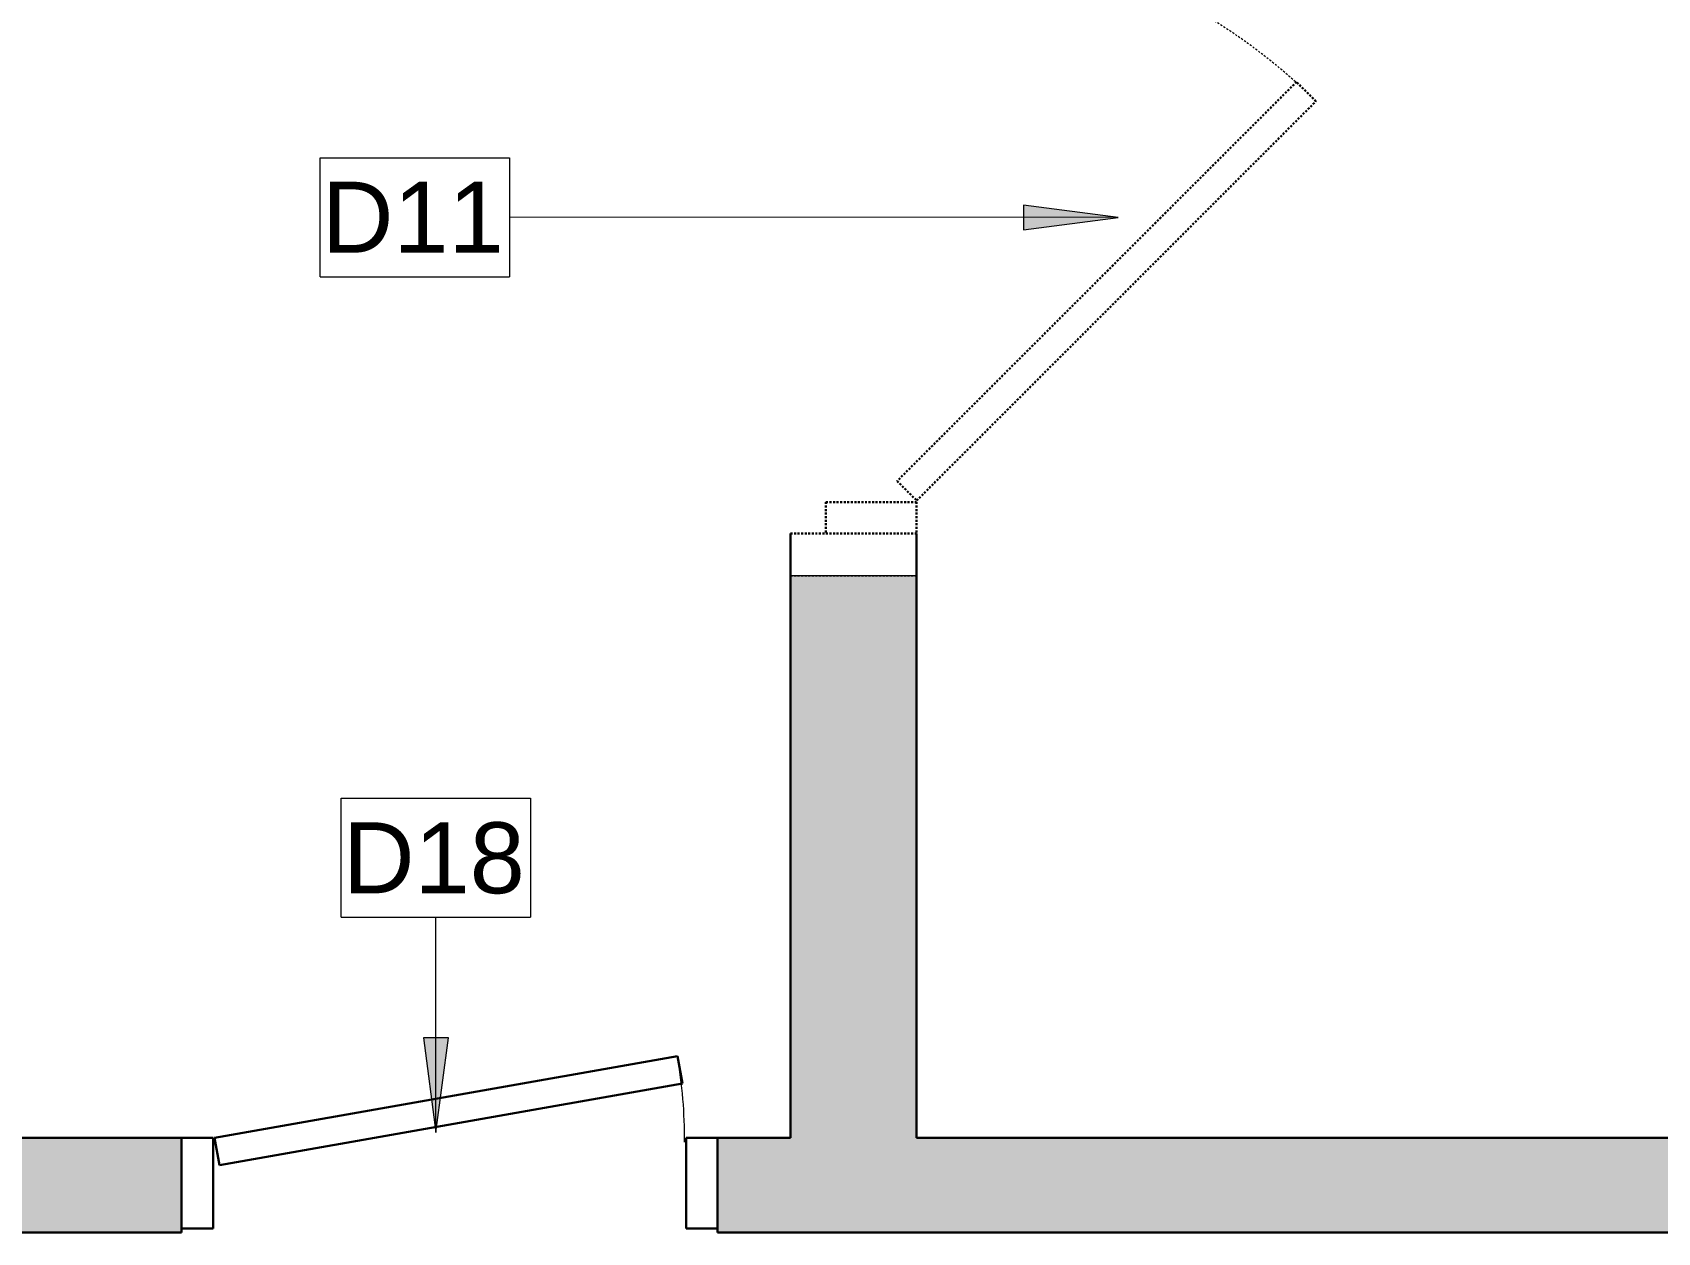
# Model space of a CAD drawing. Header units: inches. Extents: x -1176 to 1551, y -3558 to 978.
# Drawn here: x 837 to 940.1, y 436.8 to 512.9 of the extents above; entities that cross this region are included whole.
import ezdxf

# ---------------------------------------------------------------- set-up
doc = ezdxf.new("R2010")
doc.units = ezdxf.units.IN
doc.header["$MEASUREMENT"] = 0
doc.linetypes.add('Demolished', pattern=[0.1875, 0.125, -0.0625])
for name, color, linetype, lineweight in [('A-ANNO-KEYN', 231, 'Continuous', 9), ('A-DOOR', 31, 'Continuous', 18), ('A-DOOR-FRAM', 31, 'Continuous', 30), ('A-WALL', 113, 'Continuous', 18), ('A-WALL-PATT', 111, 'Continuous', 18)]:
    doc.layers.add(name, color=color, linetype=linetype, lineweight=lineweight)
doc.styles.add('Arial', font='arial.ttf', dxfattribs={"height": 4.5})

# ---------------------------------------------------------------- blocks, each defined once
blk = doc.blocks.new('Single Flush - D1 2_6_ X 8_-8256020-1st Floor Demo')
at = {"layer": 'A-DOOR', "color": 8, "lineweight": 30}
for p, q in [((-14.76, -6.45), (14.6, -1.28)), ((14.6, -1.28), (14.91, -3)), ((14.91, -3), (-14.45, -8.18)), ((-14.45, -8.18), (-14.76, -6.45))]:
    blk.add_line(p, q, dxfattribs=at)
at = {"layer": 'A-DOOR', "lineweight": 9}
blk.add_arc((14.91, -3), 29.81, 179.5, 190, dxfattribs=at)
at = {"layer": 'A-DOOR-FRAM', "color": 8}
for p, q in [((-17, 2.75), (-17, -3)), ((-17, 2.75), (-15, 2.75)), ((-15, 2.75), (-15, -3)), ((15, 2.75), (15, -3)), ((15, 2.75), (17, 2.75)), ((17, 2.75), (17, -3)), ((-17, -3), (-15, -3)), ((15, -3), (17, -3))]:
    blk.add_line(p, q, dxfattribs=at)
blk = doc.blocks.new('Single Flush - D2 3_ X 8_-8252887-1st Floor Demo')
at = {"layer": 'A-DOOR', "color": 10, "linetype": 'Demolished', "lineweight": 30}
for p, q in [((-7.42, 29.32), (-8.65, 28.09)), ((17.91, 4), (-7.42, 29.32)), ((-8.65, 28.09), (16.67, 2.76)), ((16.67, 2.76), (17.91, 4))]:
    blk.add_line(p, q, dxfattribs=at)
at = {"layer": 'A-DOOR', "color": 7, "linetype": 'Demolished', "lineweight": 9}
blk.add_arc((17.91, 4), 35.81, 135, 180.5, dxfattribs=at)
at = {"layer": 'A-DOOR-FRAM', "color": 10, "linetype": 'Demolished'}
for p, q in [((-20, -1.75), (-20, 4)), ((-20, 4), (-18, 4)), ((-18, -1.75), (-18, 4)), ((18, -1.75), (18, 4)), ((18, 4), (20, 4)), ((20, -1.75), (20, 4)), ((-20, -1.75), (-18, -1.75)), ((18, -1.75), (20, -1.75))]:
    blk.add_line(p, q, dxfattribs=at)
blk = doc.blocks.new('Keynote Tag - Keynote Number - Boxed-135510-1st Floor Demo')
at = {"layer": 'A-ANNO-KEYN'}
for p, q in [((-0.125, -0.0792), (-0.125, 0.0781)), ((-0.125, 0.0781), (0.125, 0.0781)), ((0.125, 0.0781), (0.125, -0.0792)), ((-0.125, -0.0792), (0.125, -0.0792))]:
    blk.add_line(p, q, dxfattribs=at)

msp = doc.modelspace()

# ---------------------------------------------------------------- hatches: boundary and pattern name
at = {"layer": 'A-ANNO-KEYN'}
for points in [[(905.88, 501.14), (899.88, 501.93), (899.88, 500.36)], [(862.62, 443.1), (863.41, 449.1), (861.83, 449.1)]]:
    msp.add_hatch(color=256, dxfattribs=at).paths.add_polyline_path(points, flags=0)
at = {"layer": 'A-WALL-PATT', "lineweight": 9}
h = msp.add_hatch(color=7, dxfattribs=at)
h.paths.add_polyline_path([(885.11, 442.76), (893.11, 442.76), (893.11, 478.41), (885.11, 478.41)], flags=0)
h.paths.add_polyline_path([(893.11, 521.1), (893.11, 554.01), (885.11, 554.01), (885.11, 521.1), (888.9, 521.1)], flags=0)
h = msp.add_hatch(color=7, dxfattribs=at)
h.paths.add_polyline_path([(1087.74, 436.76), (1087.74, 442.76), (1003.74, 442.76), (1003.74, 436.76), (1029.95, 436.76)], flags=0)
h.paths.add_polyline_path([(645.78, 436.76), (645.78, 442.76), (608.4, 442.76), (608.4, 436.76)], flags=0)
h.paths.add_polyline_path([(935.92, 436.76), (969.36, 436.76), (969.36, 442.76), (880.49, 442.76), (880.49, 436.76)], flags=0)
h.paths.add_polyline_path([(846.49, 436.76), (846.49, 442.76), (679.78, 442.76), (679.78, 436.76), (841.88, 436.76)], flags=0)
h.paths.add_polyline_path([(480.78, 436.76), (568.4, 436.76), (568.4, 442.76), (480.78, 442.76)], flags=0)

# ---------------------------------------------------------------- linework, layer by layer
at = {"layer": 'A-ANNO-KEYN'}
for p, q in [((905.88, 501.14), (899.88, 501.93)), ((899.88, 501.93), (899.88, 500.36)), ((905.88, 501.14), (867.28, 501.17)), ((899.88, 500.36), (905.88, 501.14)), ((862.62, 443.1), (862.62, 456.75)), ((863.41, 449.1), (861.83, 449.1)), ((861.83, 449.1), (862.62, 443.1)), ((862.62, 443.1), (863.41, 449.1))]:
    msp.add_line(p, q, dxfattribs=at)
at = {"layer": 'A-WALL', "color": 8, "lineweight": 30}
for p, q in [((885.11, 481.1), (885.11, 442.76)), ((893.11, 442.76), (893.11, 481.1)), ((846.49, 442.76), (692.78, 442.76)), ((846.49, 436.76), (846.49, 442.76)), ((885.11, 442.76), (880.49, 442.76)), ((880.49, 442.76), (880.49, 436.76)), ((969.36, 442.76), (893.11, 442.76)), ((679.78, 436.76), (846.49, 436.76)), ((880.49, 436.76), (969.36, 436.76))]:
    msp.add_line(p, q, dxfattribs=at)
at = {"layer": 'A-WALL', "color": 10, "linetype": 'Demolished', "lineweight": 30}
msp.add_line((893.11, 481.1), (885.11, 481.1), dxfattribs=at)
at = {"layer": 'A-WALL', "lineweight": 9}
msp.add_line((893.11, 478.41), (885.11, 478.41), dxfattribs=at)
at = {"layer": 'A-WALL', "color": 7, "linetype": 'Demolished', "lineweight": 9}
msp.add_line((885.11, 478.41), (893.11, 478.41), dxfattribs=at)

# ---------------------------------------------------------------- block references
at = {"layer": 'A-ANNO-KEYN', "xscale": 47.99999999999997, "yscale": 47.99999999999997, "zscale": 47.99999999999997}
for p in [(861.28, 501.19), (862.62, 460.56)]:
    msp.add_blockref('Keynote Tag - Keynote Number - Boxed-135510-1st Floor Demo', p, dxfattribs=at)
at = {"layer": 'A-DOOR', "color": 7, "linetype": 'Demolished', "lineweight": 9, "rotation": 269.9999999999999}
msp.add_blockref('Single Flush - D2 3_ X 8_-8252887-1st Floor Demo', (889.11, 501.1), dxfattribs=at)
at = {"layer": 'A-DOOR', "rotation": 180}
msp.add_blockref('Single Flush - D1 2_6_ X 8_-8256020-1st Floor Demo', (863.49, 439.76), dxfattribs=at)

# ---------------------------------------------------------------- texts
at = {"layer": 'A-ANNO-KEYN', "char_height": 4.5, "width": 14.0895, "attachment_point": 1, "style": 'Arial'}
for s, insert in [('D11', (855.39, 503.42)), ('D18', (856.73, 462.78))]:
    msp.add_mtext(s, dxfattribs=dict(at, insert=insert))

doc.saveas('drawing.dxf')
